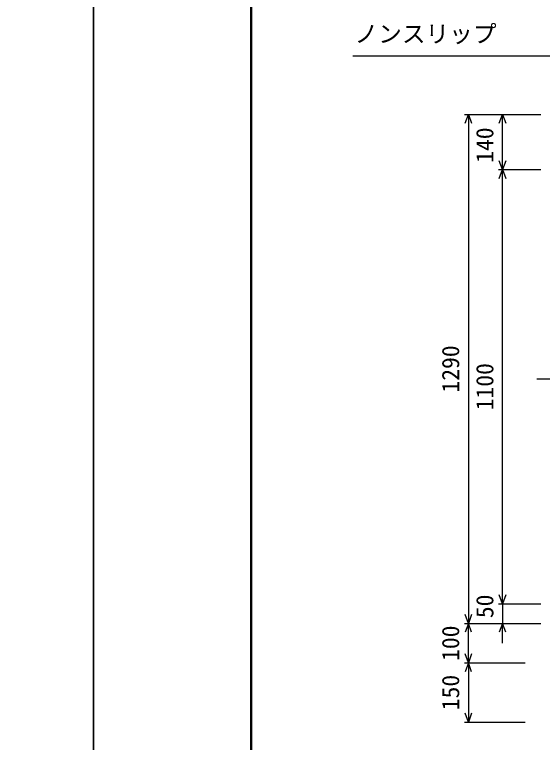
# Model space of a CAD drawing. Units: millimetres, scale not verified. Extents: x -16800 to 16800, y -5940 to 5940.
# Drawn here: x -200 to 1138, y -1818 to 26 of the extents above; entities that cross this region are included whole.
import ezdxf
from ezdxf.enums import TextEntityAlignment as Align

# ---------------------------------------------------------------- set-up
doc = ezdxf.new("R2010")
doc.units = ezdxf.units.MM
doc.header["$LTSCALE"] = 20
for name, color, linetype, lineweight in [('0-0_DIM', 7, 'Continuous', 25), ('0-1_Defpoints', 5, 'Continuous', 25), ('0-7_WAKU', 3, 'Continuous', 25)]:
    doc.layers.add(name, color=color, linetype=linetype, lineweight=lineweight)
doc.styles.add('ＭＳ ゴシック', font='')
doc.styles.get('ＭＳ ゴシック').set_extended_font_data('MS Gothic')

msp = doc.modelspace()

# ---------------------------------------------------------------- linework, layer by layer
at = {"layer": '0-0_DIM'}
for p, q in [((657.68, -77.95), (1214.57, -77.95)), ((940.08, -226.66), (1133.41, -226.66)), ((950.08, -226.66), (950.08, -1516.66)), ((1036.75, -366.66), (1036.75, -226.66)), ((1026.75, -366.66), (1133.41, -366.66)), ((1036.75, -1466.66), (1036.75, -366.66)), ((1296.78, -898.02), (1123.71, -898.02)), ((1026.75, -1466.66), (1133.41, -1466.66)), ((1036.75, -1466.66), (1036.75, -1516.66)), ((940.08, -1516.66), (1133.41, -1516.66)), ((950.08, -1616.66), (950.08, -1516.66)), ((1036.75, -1566.66), (1036.75, -1516.66)), ((940.08, -1616.66), (1094.28, -1616.66)), ((950.08, -1616.66), (950.08, -1766.66)), ((940.08, -1766.66), (1094.28, -1766.66))]:
    msp.add_line(p, q, dxfattribs=at)
for points in [[(941.87, -249.21), (950.08, -226.66), (958.29, -249.21)], [(1028.54, -249.21), (1036.75, -226.66), (1044.96, -249.21)], [(1044.96, -344.11), (1036.75, -366.66), (1028.54, -344.11)], [(1028.54, -389.21), (1036.75, -366.66), (1044.96, -389.21)], [(1044.96, -1444.11), (1036.75, -1466.66), (1028.54, -1444.11)], [(958.29, -1494.11), (950.08, -1516.66), (941.87, -1494.11)], [(958.29, -1539.21), (950.08, -1516.66), (941.87, -1539.21)], [(1044.96, -1539.21), (1036.75, -1516.66), (1028.54, -1539.21)], [(958.29, -1594.11), (950.08, -1616.66), (941.87, -1594.11)], [(958.29, -1639.21), (950.08, -1616.66), (941.87, -1639.21)], [(958.29, -1744.11), (950.08, -1766.66), (941.87, -1744.11)]]:
    msp.add_lwpolyline(points, dxfattribs=at)
at = {"layer": '0-1_Defpoints'}
for points in [[(-16800, -5940), (0, -5940), (0, 5940), (-16800, 5940)], [(0, -5940), (16800, -5940), (16800, 5940), (0, 5940)]]:
    msp.add_lwpolyline(points, close=True, dxfattribs=at)
at = {"layer": '0-7_WAKU', "lineweight": 50}
msp.add_lwpolyline([(400, -5540), (16400, -5540), (16400, 5540), (400, 5540)], close=True, dxfattribs=at)

# ---------------------------------------------------------------- texts
at = {"layer": '0-0_DIM', "style": 'ＭＳ ゴシック'}
msp.add_text('ノンスリップ', height=43.99, dxfattribs=at).set_placement((661.53, -57.77), align=Align.BOTTOM_LEFT)
for s, p in [('140', (1026.75, -349.41)), ('1290', (940.08, -931.66)), ('1100', (1026.75, -976.66)), ('50', (1026.75, -1503.33)), ('100', (940.08, -1611.66)), ('150', (940.08, -1736.66))]:
    msp.add_text(s, height=43.99, rotation=90, dxfattribs=at).set_placement(p, align=Align.BOTTOM_LEFT)

doc.saveas('drawing.dxf')
